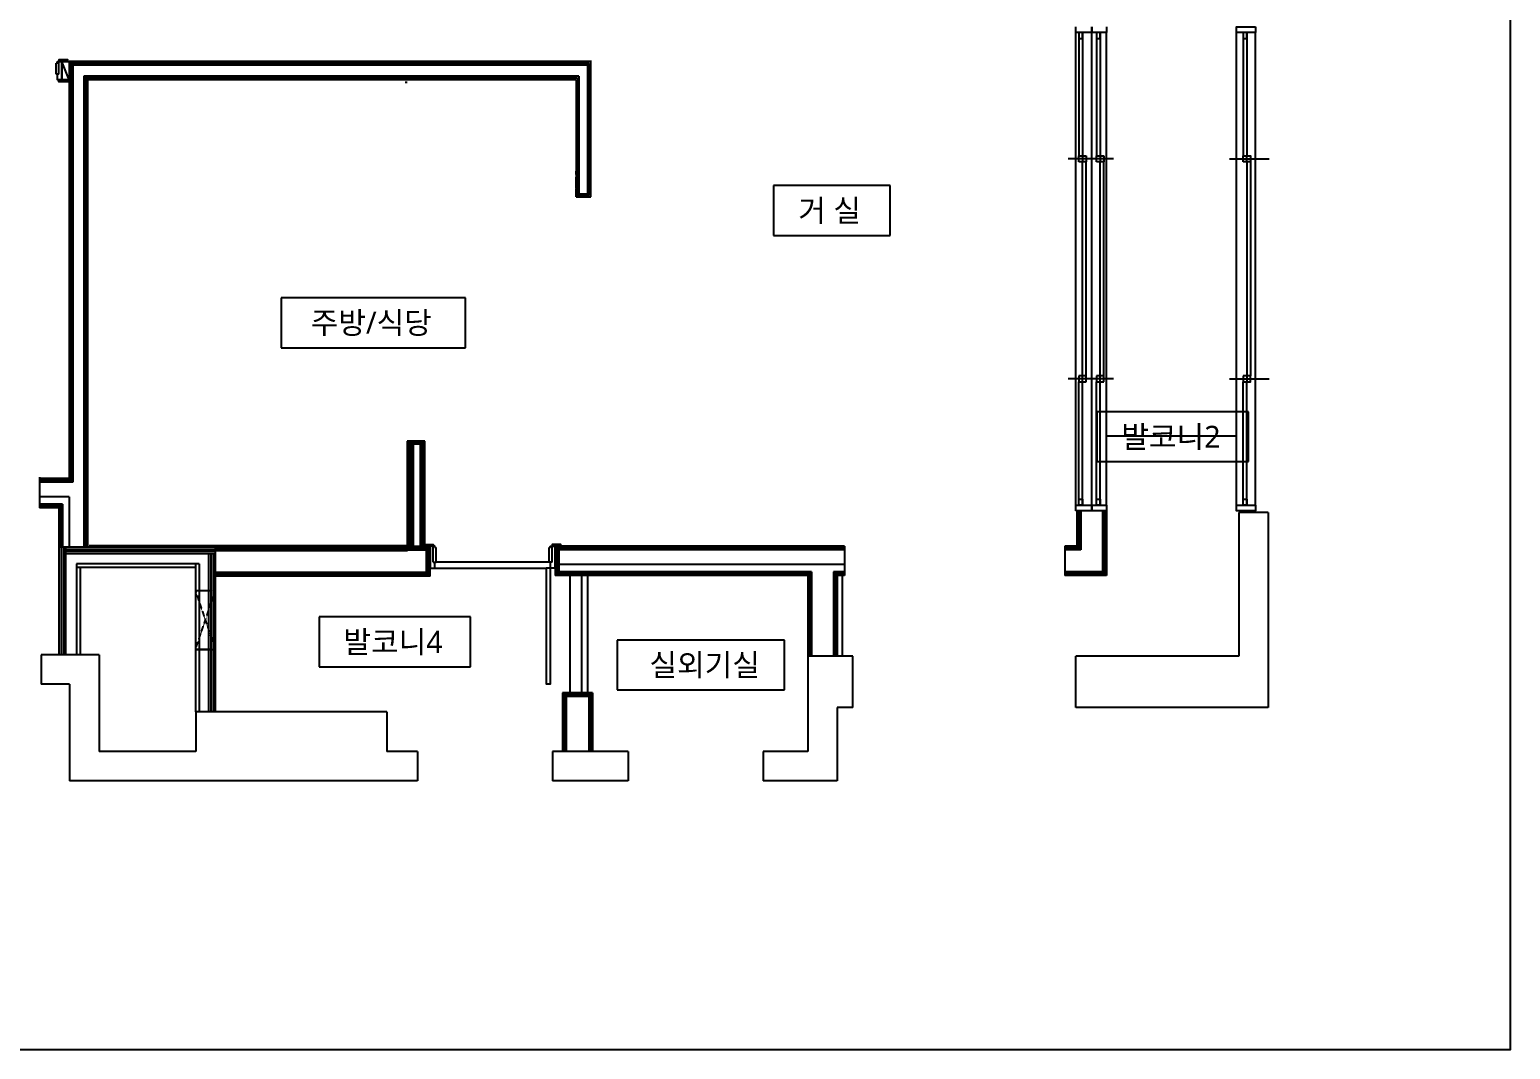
# Model space of a CAD drawing. Header units: millimetres. Extents: x -2005 to 17206, y -1830 to 11304.
# Drawn here: x 7117 to 17206, y -1830 to 5120 of the extents above; entities that cross this region are included whole.
import ezdxf
from ezdxf.enums import TextEntityAlignment as Align

# ---------------------------------------------------------------- set-up
doc = ezdxf.new("R2010")
doc.units = ezdxf.units.MM
for name, pattern in [('HID', [2.3, 1.5, -0.8]), ('HIDDENX2', [0.75, 0.5, -0.25]), ('주동원본-1$0$CEN', [62, 60, -1, 0, -1])]:
    doc.linetypes.add(name, pattern=pattern)
for name, color, linetype in [('A_TXT', 250, 'Continuous'), ('C-FURNI', 250, 'Continuous'), ('F-KIT-FUR', 6, 'Continuous'), ('LEGN', 7, 'Continuous'), ('점검구', 6, 'HID'), ('주동원본-1$0$A_DOOR', 5, 'Continuous'), ('주동원본-1$0$A_DRY', 5, 'Continuous'), ('주동원본-1$0$A_FIN2', 8, 'Continuous'), ('주동원본-1$0$A_FUR-IN', 19, 'Continuous'), ('주동원본-1$0$A_HAT_P', 179, 'Continuous'), ('주동원본-1$0$A_INS', 8, 'Continuous'), ('주동원본-1$0$A_mc', 171, '주동원본-1$0$CEN'), ('주동원본-1$0$A_WIN', 126, 'Continuous'), ('주동원본-1$0$AS_CON', 10, 'Continuous'), ('주동원본-2$0$A_DOOR', 136, 'Continuous')]:
    doc.layers.add(name, color=color, linetype=linetype)
doc.layers.add('F-DEF', color=139, linetype='Continuous', plot=False)
doc.styles.add('맑은고딕', font='malgun.ttf')

msp = doc.modelspace()

# ---------------------------------------------------------------- linework, layer by layer
for p, q in [((12670, 1600), (12670, 1400)), ((14170, 1600), (14170, 1400))]:
    msp.add_line(p, q)
msp.add_lwpolyline([(-2005, -1830), (17206, -1830), (17206, 11304), (-2005, 11304)], close=True)
at = {"layer": 'C-FURNI', "linetype": 'HID', "ltscale": 0.5}
for p, q in [((10840, 3980), (10840, 4156)), ((9700, 1615), (9700, 2315))]:
    msp.add_line(p, q, dxfattribs=at)
at = {"layer": 'F-DEF'}
msp.add_line((9700, 1615), (9700, 2315), dxfattribs=at)
at = {"layer": 'F-KIT-FUR'}
for p, q in [((9690, 4760), (9675, 4760)), ((9700, 1615), (9700, 2315))]:
    msp.add_line(p, q, dxfattribs=at)
at = {"layer": 'F-KIT-FUR', "linetype": 'HIDDENX2'}
msp.add_line((10840, 3980), (10840, 4156), dxfattribs=at)
at = {"layer": 'LEGN'}
for p, q in [((12980, 4057), (12186, 4057)), ((12186, 4057), (12186, 3717)), ((12980, 3717), (12980, 4057)), ((12186, 3717), (12980, 3717)), ((10086, 3292), (8832, 3292)), ((8832, 3292), (8832, 2951)), ((10086, 2951), (10086, 3292)), ((8832, 2951), (10086, 2951)), ((15422, 2514), (14389, 2514)), ((14389, 2514), (14389, 2176)), ((15422, 2176), (15422, 2514)), ((14389, 2176), (15422, 2176)), ((10122, 1117), (9089, 1117)), ((9089, 1117), (9089, 778)), ((10122, 778), (10122, 1117)), ((12260, 959), (11121, 959)), ((11121, 959), (11121, 620)), ((12260, 620), (12260, 959)), ((9089, 778), (10122, 778)), ((11121, 620), (12260, 620))]:
    msp.add_line(p, q, dxfattribs=at)
at = {"layer": '점검구'}
for p, q in [((8247, 1295), (8247, 895)), ((8382, 1295), (8247, 1295)), ((8247, 1295), (8382, 895)), ((8247, 895), (8382, 1295)), ((8247, 1295), (8247, 895)), ((8382, 1295), (8247, 1295)), ((8247, 1295), (8382, 895)), ((8247, 895), (8382, 1295)), ((8382, 895), (8382, 1295)), ((8382, 895), (8382, 1295)), ((8247, 895), (8382, 895)), ((8382, 895), (8247, 895)), ((8247, 895), (8382, 895)), ((8382, 895), (8247, 895))]:
    msp.add_line(p, q, dxfattribs=at)
at = {"layer": '주동원본-1$0$A_DOOR', "ltscale": 0.3}
for p, q in [((7307, 4892), (7297, 4892)), ((7297, 4817), (7297, 4892)), ((7317, 4817), (7317, 4902)), ((7317, 4817), (7297, 4817))]:
    msp.add_line(p, q, dxfattribs=at)
at = {"layer": '주동원본-1$0$A_DOOR', "linetype": 'Continuous'}
msp.add_line((7387, 4777), (7337, 4902), dxfattribs=at)
at = {"layer": '주동원본-1$0$A_DOOR', "color": 8}
for p, q in [((10797, 1400), (10797, 600)), ((10877, 1400), (10877, 600)), ((10917, 1400), (10917, 600))]:
    msp.add_line(p, q, dxfattribs=at)
at = {"layer": '주동원본-1$0$A_DOOR', "ltscale": 0.3}
for points in [[(7337, 4902), (7337, 4777), (7307, 4777), (7307, 4817)], [(7307, 4892), (7307, 4902), (7337, 4902)]]:
    msp.add_lwpolyline(points, dxfattribs=at)
for points in [[(7317, 4902), (7377, 4902), (7377, 4914), (7317, 4914)], [(7317, 4777), (7377, 4777), (7377, 4765), (7317, 4765)]]:
    msp.add_lwpolyline(points, close=True, dxfattribs=at)
at = {"layer": '주동원본-1$0$A_DOOR', "linetype": 'Continuous'}
msp.add_lwpolyline([(7387, 4777), (7337, 4777), (7337, 4902), (7387, 4902)], close=True, dxfattribs=at)
at = {"layer": '주동원본-1$0$A_DRY'}
for p, q in [((7387, 4902), (7387, 2035)), ((10940, 4902), (7387, 4902)), ((7412, 4902), (7412, 2035)), ((10920, 4877), (7412, 4877)), ((10920, 4000), (10920, 4877)), ((10940, 3980), (10940, 4902)), ((7487, 4802), (7487, 1595)), ((10860, 4802), (7487, 4802)), ((7512, 4802), (7512, 1595)), ((10840, 4777), (7512, 4777)), ((10840, 4777), (10840, 3980)), ((10860, 4802), (10860, 4000)), ((10840, 3980), (10940, 3980)), ((10860, 4000), (10920, 4000)), ((7387, 2060), (7185, 2060)), ((7412, 2035), (7185, 2035)), ((7342, 1885), (7185, 1885)), ((7317, 1860), (7185, 1860)), ((7317, 1885), (7317, 1595)), ((7342, 1885), (7342, 1595)), ((14255, 1840), (14255, 1575)), ((14255, 1575), (14255, 1840)), ((14280, 1840), (14280, 1575)), ((14280, 1575), (14280, 1840)), ((14430, 1840), (14430, 1400)), ((14430, 1400), (14430, 1840)), ((14455, 1840), (14455, 1400)), ((14455, 1400), (14455, 1840)), ((7317, 1595), (7317, 860)), ((7362, 1595), (7362, 860)), ((8337, 1550), (8337, 470)), ((8382, 1595), (8382, 470)), ((9822, 1420), (9822, 1575)), ((9847, 1395), (9847, 1600)), ((12670, 1600), (10697, 1600)), ((10697, 1600), (10697, 1400)), ((12670, 1575), (10697, 1575)), ((10722, 1575), (10722, 1425)), ((14255, 1600), (14170, 1600)), ((14280, 1575), (14170, 1575)), ((8272, 1480), (7437, 1480)), ((7437, 1480), (7437, 860)), ((8247, 1455), (7437, 1455)), ((7462, 1455), (7462, 860)), ((8247, 1480), (8247, 470)), ((8272, 1480), (8272, 470)), ((10747, 600), (10747, 200)), ((10952, 600), (10747, 600)), ((10772, 600), (10772, 200)), ((10927, 575), (10772, 575)), ((10927, 600), (10927, 200)), ((10952, 600), (10952, 200)), ((8250, 470), (8247, 470))]:
    msp.add_line(p, q, dxfattribs=at)
at = {"layer": '주동원본-1$0$A_DRY', "color": 8}
for p, q in [((7400, 4902), (7400, 2035)), ((10930, 4890), (7412, 4890)), ((10930, 3990), (10930, 4890)), ((7500, 4802), (7500, 1595)), ((10850, 4790), (7512, 4790)), ((10850, 4790), (10850, 3990)), ((10850, 3990), (10930, 3990)), ((9790, 2305), (9710, 2305)), ((9710, 2305), (9710, 1600)), ((9800, 2305), (9720, 2305)), ((9720, 2305), (9720, 1600)), ((9790, 1600), (9790, 2305)), ((9800, 1600), (9800, 2305)), ((7387, 2047), (7185, 2047)), ((7317, 1872), (7185, 1872)), ((7330, 1885), (7330, 1595)), ((14267, 1840), (14267, 1575)), ((14267, 1575), (14267, 1840)), ((14442, 1840), (14442, 1400)), ((14442, 1400), (14442, 1840)), ((7332, 1595), (7332, 860)), ((7347, 1595), (7347, 860)), ((8352, 1550), (8352, 470)), ((8367, 1550), (8367, 470)), ((9835, 1420), (9835, 1575)), ((12670, 1587), (10697, 1587)), ((10710, 1575), (10710, 1425)), ((14255, 1587), (14170, 1587)), ((10760, 600), (10760, 200)), ((10927, 587), (10772, 587)), ((10940, 600), (10940, 200))]:
    msp.add_line(p, q, dxfattribs=at)
at = {"layer": '주동원본-1$0$A_DRY', "ltscale": 0.7}
for p, q in [((9800, 2315), (9700, 2315)), ((9700, 2315), (9700, 1600)), ((9810, 2315), (9710, 2315)), ((9710, 2315), (9710, 1600)), ((9780, 2295), (9720, 2295)), ((9720, 2295), (9720, 1600)), ((9790, 2295), (9730, 2295)), ((9730, 2295), (9730, 1600)), ((9780, 1600), (9780, 2295)), ((9790, 1600), (9790, 2295)), ((9800, 1600), (9800, 2315)), ((9810, 1600), (9810, 2315)), ((7317, 1595), (8382, 1595)), ((7362, 1550), (8382, 1550)), ((8382, 1595), (9692, 1595)), ((8382, 1570), (9692, 1570)), ((9692, 1600), (9847, 1600)), ((9692, 1600), (9692, 1570)), ((9692, 1575), (9847, 1575)), ((9847, 1420), (8382, 1420)), ((12445, 1425), (10697, 1425)), ((12670, 1425), (12595, 1425)), ((14430, 1425), (14170, 1425)), ((9847, 1395), (8382, 1395)), ((12445, 1400), (10697, 1400)), ((12670, 1400), (12595, 1400)), ((14455, 1400), (14170, 1400))]:
    msp.add_line(p, q, dxfattribs=at)
at = {"layer": '주동원본-1$0$A_DRY', "color": 8, "ltscale": 0.7}
for p, q in [((7362, 1580), (8382, 1580)), ((7362, 1565), (8382, 1565)), ((8382, 1582), (9692, 1582)), ((9692, 1587), (9847, 1587)), ((12445, 1412), (10697, 1412)), ((12670, 1412), (12595, 1412)), ((14430, 1412), (14170, 1412)), ((9847, 1407), (8382, 1407))]:
    msp.add_line(p, q, dxfattribs=at)
at = {"layer": '주동원본-1$0$A_DRY', "ltscale": 0.5}
for p, q in [((12445, 1425), (12445, 850)), ((12595, 1425), (12595, 850)), ((12420, 1400), (12420, 850)), ((12620, 1400), (12620, 850))]:
    msp.add_line(p, q, dxfattribs=at)
at = {"layer": '주동원본-1$0$A_DRY', "color": 8, "ltscale": 0.5}
for p, q in [((12432, 1400), (12432, 850)), ((12607, 1400), (12607, 850))]:
    msp.add_line(p, q, dxfattribs=at)
at = {"layer": '주동원본-1$0$A_FIN2', "ltscale": 0.7}
for p, q in [((9700, 2315), (9690, 2315)), ((9690, 2315), (9690, 1605)), ((9710, 2315), (9700, 2315)), ((9700, 2315), (9700, 1605)), ((7522, 1605), (9690, 1605))]:
    msp.add_line(p, q, dxfattribs=at)
at = {"layer": '주동원본-1$0$A_FUR-IN', "color": 6}
msp.add_line((8382, 470), (8382, 1395), dxfattribs=at)
at = {"layer": '주동원본-1$0$A_HAT_P', "ltscale": 0.7}
for p, q in [((15340, 2350), (14455, 2350)), ((12655, 850), (12655, 1400))]:
    msp.add_line(p, q, dxfattribs=at)
at = {"layer": '주동원본-1$0$A_INS', "ltscale": 0.7}
for p, q in [((7387, 1935), (7185, 1935)), ((7387, 1935), (7387, 1595)), ((12670, 1475), (10722, 1475))]:
    msp.add_line(p, q, dxfattribs=at)
for centre, radius, start, end in [((7485, 1955), 20, 270.0069, 277.1865), ((15343, 1844), 3, 179.9995, 180.0005), ((10730, 1555), 20, 90.0069, 112.0277), ((14180, 1555), 20, 90.0069, 120.0022)]:
    msp.add_arc(centre, radius, start, end, dxfattribs=at)
at = {"layer": '주동원본-1$0$A_mc', "linetype": 'ByBlock'}
msp.add_line((10940, 4902), (10940, 4910), dxfattribs=at)
at = {"layer": '주동원본-1$0$A_WIN', "linetype": 'Continuous'}
for p, q in [((14245, 5100), (14245, 5140)), ((14355, 5100), (14245, 5100)), ((14265, 5100), (14265, 5060)), ((14265, 5100), (14265, 5060)), ((14290, 5100), (14265, 5100)), ((14265, 5060), (14265, 4260)), ((14265, 5060), (14290, 5060)), ((14290, 5100), (14290, 5060)), ((14290, 5060), (14290, 5100)), ((14290, 5060), (14290, 4260)), ((14355, 5140), (14355, 5100)), ((14355, 5100), (14355, 5140)), ((14455, 5100), (14355, 5100)), ((14385, 5100), (14385, 5060)), ((14385, 5100), (14385, 5060)), ((14410, 5100), (14385, 5100)), ((14385, 5060), (14385, 4260)), ((14385, 5060), (14410, 5060)), ((14410, 5100), (14410, 5060)), ((14410, 5060), (14410, 5100)), ((14410, 5060), (14410, 4260)), ((14455, 5140), (14455, 5100)), ((14501, 4240), (14192, 4240)), ((14265, 4220), (14265, 4260)), ((14265, 4260), (14315, 4260)), ((14290, 4260), (14290, 4220)), ((14315, 4260), (14315, 4220)), ((14385, 4220), (14385, 4260)), ((14385, 4260), (14435, 4260)), ((14410, 4260), (14410, 4220)), ((14435, 4260), (14435, 4220)), ((14315, 4220), (14265, 4220)), ((14290, 2720), (14290, 4220)), ((14315, 2720), (14315, 4220)), ((14435, 4220), (14385, 4220)), ((14410, 2720), (14410, 4220)), ((14435, 2720), (14435, 4220)), ((14501, 2740), (14192, 2740)), ((14315, 2760), (14265, 2760)), ((14265, 2760), (14265, 2720)), ((14290, 2720), (14290, 2760)), ((14315, 2720), (14315, 2760)), ((14435, 2760), (14385, 2760)), ((14385, 2760), (14385, 2720)), ((14410, 2720), (14410, 2760)), ((14435, 2720), (14435, 2760)), ((14265, 1920), (14265, 2720)), ((14265, 2720), (14315, 2720)), ((14290, 1920), (14290, 2720)), ((14385, 1920), (14385, 2720)), ((14385, 2720), (14435, 2720)), ((14410, 1920), (14410, 2720)), ((7185, 2070), (7185, 1960)), ((7185, 1960), (7185, 1860)), ((14265, 1880), (14265, 1920)), ((14265, 1880), (14265, 1920)), ((14265, 1920), (14290, 1920)), ((14290, 1880), (14290, 1920)), ((14290, 1880), (14290, 1920)), ((14290, 1920), (14290, 1880)), ((14385, 1880), (14385, 1920)), ((14385, 1880), (14385, 1920)), ((14385, 1920), (14410, 1920)), ((14410, 1880), (14410, 1920)), ((14410, 1880), (14410, 1920)), ((14410, 1920), (14410, 1880)), ((14245, 1840), (14245, 1880)), ((14245, 1880), (14355, 1880)), ((14355, 1840), (14245, 1840)), ((14290, 1880), (14265, 1880)), ((14355, 1880), (14355, 1840)), ((14355, 1840), (14355, 1880)), ((14355, 1880), (14455, 1880)), ((14455, 1840), (14355, 1840)), ((14410, 1880), (14385, 1880)), ((14455, 1880), (14455, 1840))]:
    msp.add_line(p, q, dxfattribs=at)
at = {"layer": '주동원본-1$0$A_WIN', "color": 8, "linetype": 'Continuous'}
for p, q in [((14245, 1880), (14245, 5100)), ((14355, 1880), (14355, 5100)), ((14455, 1880), (14455, 5100))]:
    msp.add_line(p, q, dxfattribs=at)
at = {"layer": '주동원본-1$0$A_WIN', "color": 8}
for p, q in [((15340, 1880), (15340, 5100)), ((15470, 1880), (15470, 5100))]:
    msp.add_line(p, q, dxfattribs=at)
at = {"layer": '주동원본-1$0$A_WIN'}
for p, q in [((15385, 5100), (15385, 5060)), ((15385, 5060), (15385, 4260)), ((15410, 5100), (15410, 5060)), ((15410, 5100), (15410, 5060)), ((15410, 5060), (15410, 4260)), ((15293, 4240), (15408, 4240)), ((15315, 4240), (15563, 4240)), ((15410, 4220), (15410, 4260)), ((15410, 4220), (15410, 2760)), ((15435, 4220), (15435, 2760)), ((15293, 2740), (15408, 2740)), ((15315, 2740), (15563, 2740)), ((15410, 2760), (15410, 2720)), ((15385, 1920), (15385, 2720)), ((15410, 1920), (15410, 2720)), ((15385, 1880), (15385, 1920)), ((15410, 1880), (15410, 1920))]:
    msp.add_line(p, q, dxfattribs=at)
for points in [[(15470, 5140), (15470, 5100), (15340, 5100), (15340, 5140)], [(15385, 5100), (15385, 5060), (15410, 5060), (15410, 5100)], [(15385, 4220), (15385, 4260), (15435, 4260), (15435, 4220)], [(15385, 2760), (15385, 2720), (15435, 2720), (15435, 2760)], [(15385, 1880), (15385, 1920), (15410, 1920), (15410, 1880)], [(15470, 1880), (15470, 1840), (15340, 1840), (15340, 1880)]]:
    msp.add_lwpolyline(points, close=True, dxfattribs=at)
at = {"layer": '주동원본-1$0$AS_CON', "ltscale": 0.5}
for p, q in [((15555, 1830), (15355, 1830)), ((15355, 1830), (15355, 850)), ((15555, 1830), (15555, 500)), ((7590, 860), (7195, 860)), ((7195, 860), (7195, 660)), ((7590, 860), (7590, 200)), ((12420, 850), (12420, 200)), ((12725, 850), (12420, 850)), ((12725, 500), (12725, 850)), ((15355, 850), (14245, 850)), ((14245, 500), (14245, 850)), ((7390, 660), (7195, 660)), ((7390, 660), (7390, 0)), ((8250, 470), (8250, 200)), ((9550, 470), (8250, 470)), ((9550, 470), (9550, 200)), ((12620, 500), (12620, 0)), ((12725, 500), (12620, 500)), ((15555, 500), (14245, 500)), ((8250, 200), (7590, 200)), ((9760, 200), (9550, 200)), ((9760, 200), (9760, 0)), ((11195, 200), (10680, 200)), ((10680, 200), (10680, 0)), ((11195, 200), (11195, 0)), ((12420, 200), (12115, 200)), ((12115, 200), (12115, 0)), ((9760, 0), (7390, 0)), ((11195, 0), (10680, 0)), ((12620, 0), (12115, 0))]:
    msp.add_line(p, q, dxfattribs=at)
at = {"layer": '주동원본-2$0$A_DOOR', "linetype": 'Continuous'}
for p, q in [((9867, 1490), (9867, 1600)), ((9877, 1590), (9887, 1590)), ((9887, 1490), (9887, 1590)), ((10667, 1590), (10657, 1590)), ((10657, 1490), (10657, 1590)), ((10677, 1490), (10677, 1600)), ((10697, 1450), (10697, 1600)), ((9867, 1490), (9887, 1490)), ((10677, 1490), (10657, 1490))]:
    msp.add_line(p, q, dxfattribs=at)
at = {"layer": '주동원본-2$0$A_DOOR', "color": 8, "linetype": 'Continuous'}
for p, q in [((9877, 1450), (10637, 1450)), ((10657, 1490), (9887, 1490))]:
    msp.add_line(p, q, dxfattribs=at)
at = {"layer": '주동원본-2$0$A_DOOR', "linetype": 'Continuous'}
for points in [[(9867, 1600), (9807, 1600), (9807, 1612), (9867, 1612)], [(10677, 1600), (10737, 1600), (10737, 1612), (10677, 1612)], [(10667, 1450), (10637, 1450), (10637, 661), (10667, 661)]]:
    msp.add_lwpolyline(points, close=True, dxfattribs=at)
for points in [[(9847, 1600), (9847, 1450), (9877, 1450), (9877, 1490)], [(9877, 1590), (9877, 1600), (9847, 1600)], [(10697, 1600), (10697, 1450), (10667, 1450), (10667, 1490)], [(10667, 1590), (10667, 1600), (10697, 1600)]]:
    msp.add_lwpolyline(points, dxfattribs=at)

# ---------------------------------------------------------------- texts
at = {"layer": 'A_TXT', "linetype": 'Continuous', "style": '맑은고딕'}
for s, p in [('거 실', (12354, 3887)), ('주방/식당', (9032, 3122)), ('발코니2', (14555, 2345)), ('발코니4', (9255, 947)), ('실외기실', (11340, 790))]:
    msp.add_text(s, height=150, dxfattribs=at).set_placement(p, align=Align.MIDDLE_LEFT)

doc.saveas('drawing.dxf')
